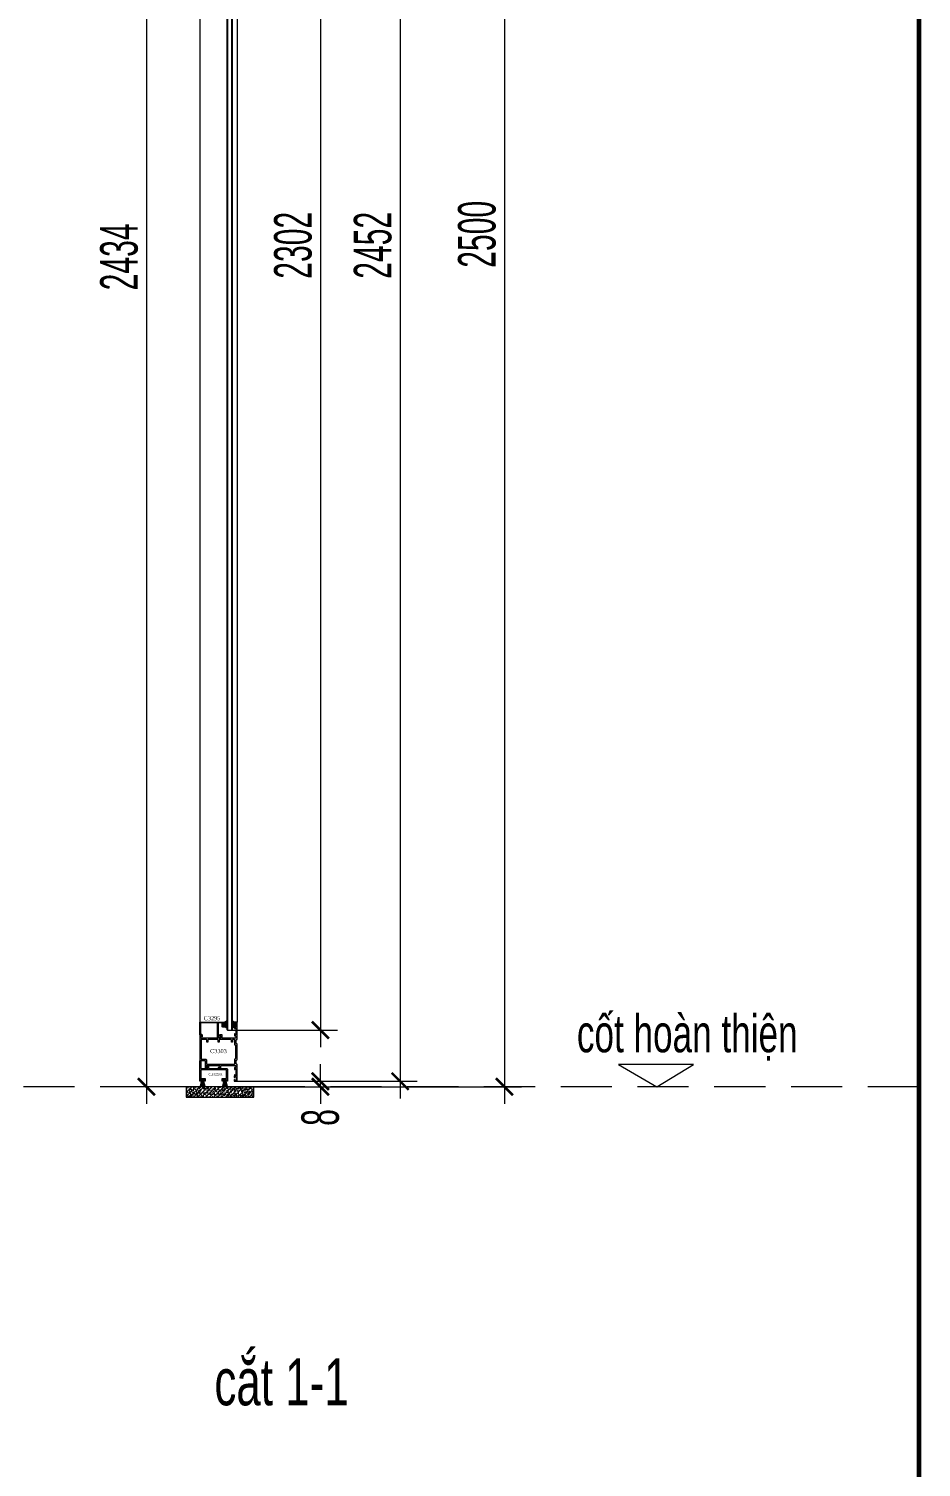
# Model space of a CAD drawing. Header units: millimetres. Extents: x 1336014 to 2939047, y -333549 to -60566.
# Drawn here: x 1421913 to 1423220, y -216387 to -214278 of the extents above; entities that cross this region are included whole.
import ezdxf

# ---------------------------------------------------------------- set-up
doc = ezdxf.new("R2010")
doc.units = ezdxf.units.MM
doc.header["$MEASUREMENT"] = 0
doc.linetypes.add('$1$HIDDEN', pattern=[0.375, 0.25, -0.125])
doc.linetypes.add('DASHDOT', pattern=[1, 0.5, -0.25, 0, -0.25])
for name, color, linetype, lineweight in [('.A-net Truc', 79, 'DASHDOT', 15), ('05.Text', 253, 'Continuous', 18), ('08.Dim', 156, 'Continuous', 15), ('10.Text', 254, 'Continuous', 18), ('11.Khung bo', 32, 'Continuous', 50), ('AUDIT_I_160217234026-0', 7, 'Continuous', 5), ('KT KHUNG BAO', 96, 'Continuous', 9), ('Kí hiệu mã số', 241, 'Continuous', 9), ('kính', 54, 'Continuous', 9), ('Nhôm', 4, 'Continuous', 20), ('Nẹp nhôm', 6, 'Continuous', 9), ('Ron', 15, 'Continuous', 9), ('silicon', 211, 'Continuous', 9), ('Tường gạch', 46, 'Continuous', 9), ('Đường gióng', 251, 'Continuous', 9)]:
    doc.layers.add(name, color=color, linetype=linetype, lineweight=lineweight)
doc.styles.add('(Mark cn big5)', font='', dxfattribs={"height": 9})
doc.styles.add('TT5_Text Dim', font='hoatbif.shx', dxfattribs={"width": 0.6})
doc.styles.get('(Mark cn big5)').set_extended_font_data('经典宋体繁')
doc.dimstyles.new('TT5_Dim 1-25', dxfattribs={"dimscale": 25, "dimtxt": 2.2, "dimasz": 1, "dimexe": 1, "dimexo": 0, "dimgap": 0.5, "dimtad": 1, "dimdec": 0, "dimzin": 0, "dimdsep": 46, "dimtxsty": 'TT5_Text Dim', "dimblk": 'ARCHTICK', "dimcen": 0, "dimdle": 1, "dimclrd": 256, "dimclre": 256, "dimclrt": 1, "dimadec": 0, "dimazin": 0, "dimtfac": 0.015, "dimtdec": 0, "dimtix": 1, "dimtmove": 2, "dimatfit": 3, "dimldrblk": 'DOT', "dimfxl": 1, "dimtolj": 1, "dimtzin": 0, "dimlwd": -1, "dimlwe": -1, "dimarcsym": 1})

# ---------------------------------------------------------------- blocks, each defined once
blk = doc.blocks.new('100')
at = {"layer": '11.Khung bo', "const_width": 26.7}
blk.add_lwpolyline([(1860913, -945239.8), (1860913, -916940.1), (1896062.6, -916940.1), (1896062.6, -945239.8)], close=True, dxfattribs=at)
blk.add_lwpolyline([(1860913, -945239.8), (1860913, -916940.1), (1896062.6, -916940.1), (1896062.6, -945239.8)], close=True, dxfattribs=at)
blk.add_lwpolyline([(1860913, -945239.8), (1860913, -916940.1), (1896062.6, -916940.1), (1896062.6, -945239.8)], close=True, dxfattribs=at)
blk = doc.blocks.new('_ARCHTICK')
at = {"const_width": 0.15}
blk.add_lwpolyline([(-0.5, -0.5), (0.5, 0.5)], dxfattribs=at)
blk = doc.blocks.new('*D2028')
at = {"layer": '08.Dim', "transparency": 16777216}
for p, q in [((1422609.5, -213304.3), (1422609.5, -215854.5)), ((1422215.3, -213329.3), (1422634.5, -213329.3)), ((1422231.6, -215829.5), (1422634.5, -215829.5))]:
    blk.add_line(p, q, dxfattribs=at)
at = {"layer": 'Defpoints', "color": 0, "transparency": 16777216}
for p in [(1422215.3, -213329.3), (1422231.6, -215829.5), (1422609.5, -215829.5)]:
    blk.add_point(p, dxfattribs=at)
at = {"layer": '08.Dim', "transparency": 16777216, "xscale": 25, "yscale": 25, "zscale": 25}
for p, rotation in [((1422609.5, -213329.3), 90), ((1422609.5, -215829.5), 270)]:
    blk.add_blockref('_ARCHTICK', p, dxfattribs=dict(at, rotation=rotation))
at = {"layer": '08.Dim', "color": 1, "transparency": 16777216, "insert": (1422569.5, -214579.4), "char_height": 55, "attachment_point": 5, "rotation": 90, "style": 'TT5_Text Dim'}
blk.add_mtext('\\A1;2500', dxfattribs=at)
blk = doc.blocks.new('_DOT')
blk.add_line((-0.5, 0), (-1, 0))
at = {"const_width": 0.5}
blk.add_lwpolyline([(-0.25, 0, 1), (0.25, 0, 1)], format="xyb", close=True, dxfattribs=at)
blk = doc.blocks.new('*D2041')
at = {"layer": '08.Dim', "transparency": 16777216}
for p, q in [((1422456.8, -213344.5), (1422456.8, -215846.5)), ((1422215.6, -213369.5), (1422481.8, -213369.5)), ((1422217.3, -215821.5), (1422481.8, -215821.5))]:
    blk.add_line(p, q, dxfattribs=at)
at = {"layer": 'Defpoints', "color": 0, "transparency": 16777216}
for p in [(1422215.6, -213369.5), (1422217.3, -215821.5), (1422456.8, -215821.5)]:
    blk.add_point(p, dxfattribs=at)
at = {"layer": '08.Dim', "transparency": 16777216, "xscale": 25, "yscale": 25, "zscale": 25}
for p, rotation in [((1422456.8, -213369.5), 90), ((1422456.8, -215821.5), 270)]:
    blk.add_blockref('_ARCHTICK', p, dxfattribs=dict(at, rotation=rotation))
at = {"layer": '08.Dim', "color": 1, "transparency": 16777216, "insert": (1422416.8, -214595.5), "char_height": 55, "attachment_point": 5, "rotation": 90, "style": 'TT5_Text Dim'}
blk.add_mtext('\\A1;2452', dxfattribs=at)
blk = doc.blocks.new('*D2029')
at = {"layer": '08.Dim', "transparency": 16777216}
for p, q in [((1422339.9, -215821.5), (1422339.9, -215796.5)), ((1422217.3, -215821.5), (1422364.9, -215821.5)), ((1422218.9, -215829.5), (1422364.9, -215829.5)), ((1422339.9, -215829.5), (1422339.9, -215821.5)), ((1422339.9, -215829.5), (1422339.9, -215854.5))]:
    blk.add_line(p, q, dxfattribs=at)
at = {"layer": 'Defpoints', "color": 0, "transparency": 16777216}
for p in [(1422217.3, -215821.5), (1422218.9, -215829.5), (1422339.9, -215821.5)]:
    blk.add_point(p, dxfattribs=at)
at = {"layer": '08.Dim', "transparency": 16777216, "xscale": 25, "yscale": 25, "zscale": 25}
for p, rotation in [((1422339.9, -215821.5), 270), ((1422339.9, -215829.5), 90)]:
    blk.add_blockref('_ARCHTICK', p, dxfattribs=dict(at, rotation=rotation))
at = {"layer": '08.Dim', "color": 1, "transparency": 16777216, "insert": (1422339.9, -215874.5), "char_height": 55, "attachment_point": 5, "rotation": 90, "style": 'TT5_Text Dim'}
blk.add_mtext('\\A1;8', dxfattribs=at)
blk = doc.blocks.new('*D2030')
at = {"layer": '08.Dim', "transparency": 16777216}
for p, q in [((1422339.9, -213419.7), (1422339.9, -215771.3)), ((1422210, -213444.7), (1422364.9, -213444.7)), ((1422210, -215746.3), (1422364.9, -215746.3))]:
    blk.add_line(p, q, dxfattribs=at)
at = {"layer": 'Defpoints', "color": 0, "transparency": 16777216}
for p in [(1422210, -213444.7), (1422210, -215746.3), (1422339.9, -215746.3)]:
    blk.add_point(p, dxfattribs=at)
at = {"layer": '08.Dim', "transparency": 16777216, "xscale": 25, "yscale": 25, "zscale": 25}
for p, rotation in [((1422339.9, -213444.7), 90), ((1422339.9, -215746.3), 270)]:
    blk.add_blockref('_ARCHTICK', p, dxfattribs=dict(at, rotation=rotation))
at = {"layer": '08.Dim', "color": 1, "transparency": 16777216, "insert": (1422299.9, -214595.5), "char_height": 55, "attachment_point": 5, "rotation": 90, "style": 'TT5_Text Dim'}
blk.add_mtext('\\A1;2302', dxfattribs=at)
blk = doc.blocks.new('*D2043')
at = {"layer": '08.Dim', "transparency": 16777216}
for p, q in [((1422085, -213370.5), (1422085, -215854.5)), ((1422165.3, -213395.5), (1422060, -213395.5)), ((1422161.3, -215829.5), (1422060, -215829.5))]:
    blk.add_line(p, q, dxfattribs=at)
at = {"layer": 'Defpoints', "color": 0, "transparency": 16777216}
for p in [(1422165.3, -213395.5), (1422085, -215829.5), (1422161.3, -215829.5)]:
    blk.add_point(p, dxfattribs=at)
at = {"layer": '08.Dim', "transparency": 16777216, "xscale": 25, "yscale": 25, "zscale": 25}
for p, rotation in [((1422085, -213395.5), 90), ((1422085, -215829.5), 270)]:
    blk.add_blockref('_ARCHTICK', p, dxfattribs=dict(at, rotation=rotation))
at = {"layer": '08.Dim', "color": 1, "transparency": 16777216, "insert": (1422045, -214612.5), "char_height": 55, "attachment_point": 5, "rotation": 90, "style": 'TT5_Text Dim'}
blk.add_mtext('\\A1;2434', dxfattribs=at)
blk = doc.blocks.new('Lông nheo')
at = {"layer": 'Ron'}
blk.add_lwpolyline([(-2.7, 0), (-2.7, -1.2), (2.7, -1.2), (2.7, 0)], close=True, dxfattribs=at)
for points in [[(-1.2, -1.2), (-3.4, -9.9)], [(-1, -1.2), (-2.9, -9.9)], [(-0.8, -1.2), (-2.3, -9.9)], [(-0.6, -1.2), (-1.7, -9.9)], [(-0.4, -1.2), (-1.1, -9.9)], [(-0.3, -1.2), (-0.6, -9.9)], [(-0.1, -1.2), (-0.3, -9.9)], [(0.1, -1.2), (0.3, -9.9)], [(0.3, -1.2), (0.6, -9.9)], [(0.4, -1.2), (1.1, -9.9)], [(0.6, -1.2), (1.7, -9.9)], [(0.8, -1.2), (2.3, -9.9)], [(1, -1.2), (2.9, -9.9)], [(1.2, -1.2), (3.4, -9.9)]]:
    blk.add_lwpolyline(points, dxfattribs=at)

msp = doc.modelspace()

# ---------------------------------------------------------------- hatches: boundary and pattern name
at = {"layer": 'KT KHUNG BAO'}
h = msp.add_hatch(color=256, dxfattribs=at)
h.paths.add_polyline_path([(1422199.9, -215736.7), (1422199.6, -215736.8, -0.493145), (1422199.3, -215736.6), (1422199.3, -215736, 0.414214), (1422198.8, -215735.5), (1422197.5, -215735.5, 0.414214), (1422197, -215736), (1422197, -215740.6, 0.414214), (1422197.5, -215741.1), (1422198.8, -215741.1, 0.414214), (1422199.3, -215740.6), (1422199.3, -215740, -0.493145), (1422199.6, -215739.8), (1422199.9, -215739.9, -0.339454), (1422200.3, -215740.4), (1422200.3, -215741.3, 0.471551), (1422202.6, -215742.5), (1422202.6, -215732.1, -0.21526), (1422198.6, -215734.5), (1422199.8, -215734.5, -0.414214), (1422200.3, -215735), (1422200.3, -215736.2, -0.339454)])
h.paths.add_polyline_path([(1422213.3, -215736.4), (1422213.3, -215735, -0.414214), (1422213.8, -215734.5), (1422215, -215734.5, -0.215136), (1422211, -215732.1), (1422211, -215742.5, 0.471349), (1422213.3, -215741.3), (1422213.3, -215740.6, -0.339454), (1422213.7, -215740.1), (1422214.1, -215740, -0.493145), (1422214.3, -215740.2), (1422214.3, -215740.8, 0.414214), (1422214.8, -215741.3), (1422216.1, -215741.3, 0.414214), (1422216.6, -215740.8), (1422216.6, -215736.2, 0.414214), (1422216.1, -215735.7), (1422214.8, -215735.7, 0.414214), (1422214.3, -215736.2), (1422214.3, -215736.8, -0.493145), (1422214.1, -215737), (1422213.7, -215736.9, -0.339454)])
at = {"layer": 'Tường gạch'}
h = msp.add_hatch(dxfattribs=at)
h.set_pattern_fill('ANSI31', color=256, scale=33, style=0)
h.set_pattern_definition([(45, (1415824.047, -225318.841), (-2.9168155, 2.9168155), [])])
h.paths.add_polyline_path([(1422180.3, -215829.5), (1422143, -215829.5), (1422143, -215844.5), (1422242.2, -215844.5), (1422242.2, -215829.5)])
h = msp.add_hatch(dxfattribs=at)
h.set_pattern_fill('AR-CONC', color=256, style=0)
h.set_pattern_definition([(50, (1415824.047, -225318.841), (7.1726018, -0.6275213), [0.75, -8.25]), (355, (1415824.047, -225318.841), (-1.3875133, 7.5219213), [0.6, -6.6]), (100.4514, (1415824.6446, -225318.893), (5.785094, 6.8943954), [0.637402, -7.011421]), (46.1842, (1415824.047, -225316.841), (10.6724105, -1.65519), [1.125, -12.375]), (96.6356, (1415824.936, -225316.979), (9.346627, 9.741179), [0.956103, -10.51713]), (351.1842, (1415824.047, -225316.841), (9.346619, 9.741186), [0.9, -9.9]), (21, (1415825.047, -225317.341), (5.9690705, -4.026189), [0.75, -8.25]), (326, (1415825.047, -225317.341), (2.4331533, 7.2515005), [0.6, -6.6]), (71.4514, (1415825.544, -225317.6764), (8.4022263, 3.225305), [0.637402, -7.011421]), (37.5, (1415824.047, -225318.841), (0.12159855, 3.32893854), [0, -6.52, 0, -6.7, 0, -6.625]), (7.5, (1415824.047, -225318.841), (2.6306954, 3.9441171), [0, -3.82, 0, -6.37, 0, -2.525]), (327.5, (1415821.817, -225318.841), (5.33822436, -0.2255487), [0, -2.5, 0, -7.8, 0, -10.35]), (317.5, (1415820.817, -225318.841), (5.8318617, 1.0010498), [0, -3.25, 0, -5.18, 0, -7.35])])
h.paths.add_polyline_path([(1422180.3, -215829.5), (1422143, -215829.5), (1422143, -215844.5), (1422242.2, -215844.5), (1422242.2, -215829.5)])

# ---------------------------------------------------------------- linework, layer by layer
at = {"layer": '.A-net Truc', "linetype": '$1$HIDDEN', "ltscale": 300}
msp.add_line((1423217.1, -215829.5), (1414538.5, -215829.5), dxfattribs=at)
at = {"layer": 'AUDIT_I_160217234026-0'}
msp.add_lwpolyline([(1422833, -215829.5), (1422886.8, -215797), (1422776.7, -215797)], close=True, dxfattribs=at)
at = {"layer": 'kính'}
for points in [[(1422211, -213465.9), (1422211, -213445.7), (1422210, -213444.7), (1422203.6, -213444.7), (1422202.6, -213445.7), (1422202.6, -213465.9), (1422202.6, -215745.3), (1422203.6, -215746.3), (1422210, -215746.3), (1422211, -215745.3)], [(1422203.6, -213444.7), (1422203.6, -215746.3), (1422210, -215746.3), (1422210, -213444.7)]]:
    msp.add_lwpolyline(points, close=True, dxfattribs=at)
at = {"layer": 'Nhôm', "color": 6}
msp.add_lwpolyline([(1422164, -215751.8, 0.414214), (1422164.5, -215752.3), (1422165.2, -215752.3, -0.414214), (1422166.7, -215753.8), (1422166.7, -215756.2, -0.668179), (1422166.2, -215756.4), (1422165.5, -215755.7, -0.339454), (1422165.4, -215755.1), (1422165.7, -215754.5, 0.131652), (1422165.7, -215754.4), (1422165.7, -215753.8, 0.414214), (1422165.2, -215753.3), (1422163.5, -215753.3, -0.414214), (1422163, -215752.8), (1422163, -215734.8, -0.414214), (1422163.3, -215734.5), (1422199.8, -215734.5, -0.414214), (1422200.3, -215735), (1422200.3, -215736.2, -0.339454), (1422199.9, -215736.7), (1422199.6, -215736.8, -0.493145), (1422199.3, -215736.6), (1422199.3, -215736, 0.414214), (1422198.8, -215735.5), (1422197.5, -215735.5, 0.414214), (1422197, -215736), (1422197, -215740.6, 0.414214), (1422197.5, -215741.1), (1422198.8, -215741.1, 0.414214), (1422199.3, -215740.6), (1422199.3, -215740, -0.493145), (1422199.6, -215739.8), (1422199.9, -215739.9, -0.339454), (1422200.3, -215740.4), (1422200.3, -215741.6, -0.414214), (1422199.8, -215742.1), (1422197, -215742.1, -0.414214), (1422196, -215741.1), (1422196, -215736, 0.414214), (1422195.5, -215735.5), (1422190.5, -215735.5, 0.414214), (1422190, -215736), (1422190, -215756, 0.57735), (1422191.5, -215756.9), (1422192.9, -215756, 0.213422), (1422193.1, -215755.7, -0.40704), (1422193.9, -215755.2, -0.697588), (1422194.2, -215756.5), (1422192, -215757.7, -0.57735), (1422189, -215756), (1422189, -215736, 0.414214), (1422188.5, -215735.5), (1422164.5, -215735.5, 0.414214), (1422164, -215736)], format="xyb", close=True, dxfattribs=at)
at = {"layer": 'Nhôm'}
for points in [[(1422213.3, -215735), (1422213.3, -215736.4, 0.339454), (1422213.7, -215736.9), (1422214.1, -215737, 0.493145), (1422214.3, -215736.8), (1422214.3, -215736.2, -0.414214), (1422214.8, -215735.7), (1422216.1, -215735.7, -0.414214), (1422216.6, -215736.2), (1422216.6, -215740.8, -0.414214), (1422216.1, -215741.3), (1422214.8, -215741.3, -0.414214), (1422214.3, -215740.8), (1422214.3, -215740.2, 0.493145), (1422214.1, -215740), (1422213.7, -215740.1, 0.339454), (1422213.3, -215740.6), (1422213.3, -215742, 0.414214), (1422213.8, -215742.5), (1422213.8, -215743.5, 0.414214), (1422214.3, -215744), (1422214.3, -215744, 0.414214), (1422214.8, -215743.5), (1422214.8, -215743, -0.414214), (1422215.3, -215742.5), (1422215.5, -215742.5, -0.414214), (1422216, -215743), (1422216, -215753, -0.414214), (1422215.5, -215753.5), (1422215.3, -215753.5, -0.414214), (1422214.8, -215753), (1422214.8, -215752.5, 0.414214), (1422214.3, -215752), (1422214.3, -215752, 0.414214), (1422213.8, -215752.5), (1422213.8, -215754.2, 0.414214), (1422214.3, -215754.7), (1422215.5, -215754.7, -0.414214), (1422216, -215755.2), (1422216, -215757.8, -0.414214), (1422215.5, -215758.3), (1422196.4, -215758.3, -0.414214), (1422195.9, -215757.8), (1422195.9, -215753.8, 0.414214), (1422195.4, -215753.3), (1422192.6, -215753.3, 0.339454), (1422192.1, -215753.7), (1422191.9, -215754.3, 0.493145), (1422192.4, -215755), (1422194, -215755, -0.414214), (1422194.5, -215755.5), (1422194.5, -215757.8, -0.414214), (1422194, -215758.3), (1422164.9, -215758.3, -0.414214), (1422164.4, -215757.8), (1422164.4, -215754.8, -0.414214), (1422164.9, -215754.3), (1422165.3, -215754.3, 0.493145), (1422165.6, -215753.9), (1422165.5, -215753.7, 0.339454), (1422165, -215753.3), (1422163.3, -215753.3, 0.414214), (1422163, -215753.6), (1422163, -215791, 0.414214), (1422163.5, -215791.5, 0.414214), (1422164, -215791), (1422170.5, -215791, -0.414214), (1422171, -215791.5), (1422171, -215802.3, 0.414214), (1422171.5, -215802.8), (1422174.4, -215802.8, 0.414214), (1422174.9, -215802.3), (1422174.9, -215801.8, 0.414214), (1422174.4, -215801.3), (1422172.9, -215801.3, -0.414214), (1422172.4, -215800.8), (1422172.4, -215798.8, -0.414214), (1422172.9, -215798.3), (1422191.9, -215798.3, -0.414214), (1422192.4, -215798.8), (1422192.4, -215800.8, -0.414214), (1422191.9, -215801.3), (1422190.4, -215801.3, 0.414214), (1422189.9, -215801.8), (1422189.9, -215802.3, 0.414214), (1422190.4, -215802.8), (1422193.3, -215802.8, 0.414214), (1422193.8, -215802.3), (1422193.8, -215798.8, -0.414214), (1422194.3, -215798.3), (1422215.5, -215798.3, -0.414214), (1422216, -215798.8), (1422216, -215800.8, -0.414214), (1422215.5, -215801.3), (1422214.3, -215801.3, 0.414214), (1422213.8, -215801.8), (1422213.8, -215803.5, 0.414214), (1422214.3, -215804), (1422214.3, -215804, 0.414214), (1422214.8, -215803.5), (1422214.8, -215803, -0.414214), (1422215.3, -215802.5), (1422215.5, -215802.5, -0.414214), (1422216, -215803), (1422216, -215813, -0.414214), (1422215.5, -215813.5), (1422215.3, -215813.5, -0.414214), (1422214.8, -215813), (1422214.8, -215812.5, 0.414214), (1422214.3, -215812), (1422214.3, -215812, 0.414214), (1422213.8, -215812.5), (1422213.8, -215813.5, 0.414214), (1422213.3, -215814), (1422213.3, -215815.4, 0.339454), (1422213.7, -215815.9), (1422214.1, -215816, 0.493145), (1422214.3, -215815.8), (1422214.3, -215815.2, -0.414214), (1422214.8, -215814.7), (1422216.1, -215814.7, -0.414214), (1422216.6, -215815.2), (1422216.6, -215819.8, -0.414214), (1422216.1, -215820.3), (1422214.8, -215820.3, -0.414214), (1422214.3, -215819.8), (1422214.3, -215819.2, 0.493145), (1422214.1, -215819), (1422213.7, -215819.1, 0.339454), (1422213.3, -215819.6), (1422213.3, -215821, 0.414214), (1422213.8, -215821.5), (1422217.3, -215821.5, 0.414214), (1422217.8, -215821), (1422217.8, -215796.8, 0.414214), (1422217.3, -215796.3), (1422216.8, -215796.3, -0.414214), (1422216.3, -215795.8), (1422216.3, -215790.8, -0.414214), (1422216.8, -215790.3), (1422217.3, -215790.3, 0.414214), (1422217.8, -215789.8), (1422217.8, -215766.8, 0.414214), (1422217.3, -215766.3), (1422216.8, -215766.3, -0.414214), (1422216.3, -215765.8), (1422216.3, -215760.8, -0.414214), (1422216.8, -215760.3), (1422217.3, -215760.3, 0.414214), (1422217.8, -215759.8), (1422217.8, -215734.8, 0.414214), (1422217.5, -215734.5), (1422213.8, -215734.5, 0.414214)], [(1422214.3, -215788.8, -0.414214), (1422214.8, -215788.3), (1422215.3, -215788.3, 0.414214), (1422215.8, -215787.8), (1422215.8, -215768.8, 0.414214), (1422215.3, -215768.3), (1422214.8, -215768.3, -0.414214), (1422214.3, -215767.8), (1422214.3, -215760.8, 0.414214), (1422213.8, -215760.3), (1422211.4, -215760.3, 0.414214), (1422210.9, -215760.8), (1422210.9, -215763.8, -0.414214), (1422210.4, -215764.3), (1422209.9, -215764.3, -0.414214), (1422209.4, -215763.8), (1422209.4, -215760.8, 0.414214), (1422208.9, -215760.3), (1422191.9, -215760.3, 0.414214), (1422191.4, -215760.8), (1422191.4, -215763.8, -0.414214), (1422190.9, -215764.3), (1422190.4, -215764.3, -0.414214), (1422189.9, -215763.8), (1422189.9, -215760.8, 0.414214), (1422189.4, -215760.3), (1422175.4, -215760.3, 0.414214), (1422174.9, -215760.8), (1422174.9, -215763.8, -0.414214), (1422174.4, -215764.3), (1422173.9, -215764.3, -0.414214), (1422173.4, -215763.8), (1422173.4, -215760.8, 0.414214), (1422172.9, -215760.3), (1422165.5, -215760.3, 0.414214), (1422165, -215760.8), (1422165, -215788.5, 0.414214), (1422165.5, -215789), (1422171.5, -215789, -0.414214), (1422173, -215790.5), (1422173, -215795.8, 0.414214), (1422173.5, -215796.3), (1422213.8, -215796.3, 0.414214), (1422214.3, -215795.8)]]:
    msp.add_lwpolyline(points, format="xyb", close=True, dxfattribs=at)
at = {"layer": 'Nẹp nhôm'}
msp.add_lwpolyline([(1422174.9, -215801.4, 0.414214), (1422174.6, -215801.1), (1422173.8, -215801.1, -0.414214), (1422173.5, -215800.8), (1422173.5, -215800.2, -0.414214), (1422173.8, -215799.9), (1422175.8, -215799.9, -0.414214), (1422176.1, -215800.2), (1422176.1, -215802.6, 0.414214), (1422176.4, -215802.9), (1422202.7, -215802.9, -0.414214), (1422203.7, -215803.9), (1422203.7, -215821.2, -0.414214), (1422203.4, -215821.5), (1422201.6, -215821.5, -0.414214), (1422201.3, -215821.2), (1422201.3, -215820.6, -0.414214), (1422201.6, -215820.3), (1422202.2, -215820.3, 0.414214), (1422202.5, -215820), (1422202.5, -215819.1, 0.414214), (1422202.2, -215818.8), (1422197.3, -215818.8, 0.414214), (1422197, -215819.1), (1422197, -215820, 0.414214), (1422197.3, -215820.3), (1422198, -215820.3, -0.414214), (1422198.3, -215820.6), (1422198.3, -215821.2, -0.414214), (1422198, -215821.5), (1422196.1, -215821.5, -0.414214), (1422195.8, -215821.2), (1422195.8, -215817.6, -0.414214), (1422196.1, -215817.3), (1422201.9, -215817.3, 0.414214), (1422202.2, -215817), (1422202.2, -215805, 0.414214), (1422201.9, -215804.7), (1422182.7, -215804.7, 1), (1422182.1, -215804.7), (1422164.8, -215804.7, 0.414214), (1422164.5, -215805), (1422164.5, -215817, 0.414214), (1422164.8, -215817.3), (1422170.6, -215817.3, -0.414214), (1422170.9, -215817.6), (1422170.9, -215821.2, -0.414214), (1422170.6, -215821.5), (1422168.8, -215821.5, -0.414214), (1422168.5, -215821.2), (1422168.5, -215820.6, -0.414214), (1422168.8, -215820.3), (1422169.4, -215820.3, 0.414214), (1422169.7, -215820), (1422169.7, -215818.8), (1422164.5, -215818.8, 0.414214), (1422164.2, -215819.1), (1422164.2, -215820, 0.414214), (1422164.5, -215820.3), (1422165.2, -215820.3, -0.414214), (1422165.5, -215820.6), (1422165.5, -215821.2, -0.414214), (1422165.2, -215821.5), (1422163.3, -215821.5, -0.414214), (1422163, -215821.2), (1422163, -215791.9, -0.414214), (1422163.3, -215791.6), (1422164.2, -215791.6, -0.414214), (1422164.5, -215791.9), (1422164.5, -215802.6, 0.414214), (1422164.8, -215802.9), (1422174.6, -215802.9, 0.414214), (1422174.9, -215802.6)], format="xyb", close=True, dxfattribs=at)
at = {"layer": 'silicon', "ltscale": 0.15}
for centre, radius, start, end in [((1422215.6, -215728.9), 5.64, 186.1914, 186.2641), ((1422198, -215728.9), 5.64, 276.1974, 324.7899), ((1422202, -215740.9), 1.69, 191.831, 292.8162), ((1422211.7, -215740.9), 1.69, 191.831, 191.8737), ((1422215.6, -215728.9), 5.64, 215.2373, 263.8026), ((1422211.7, -215740.9), 1.69, 247.2219, 348.169)]:
    msp.add_arc(centre, radius, start, end, dxfattribs=at)
at = {"layer": 'Tường gạch'}
msp.add_lwpolyline([(1422143, -215829.5), (1422143, -215844.5), (1422242.2, -215844.5), (1422242.2, -215829.5), (1422180.3, -215829.5), (1422180.3, -215829.5), (1422143, -215829.5)], close=True, dxfattribs=at)
at = {"layer": 'Đường gióng', "ltscale": 0.15}
for p, q in [((1422163, -213456.2), (1422163, -215734.8)), ((1422217.8, -213456.2), (1422217.8, -215734.8))]:
    msp.add_line(p, q, dxfattribs=at)

# ---------------------------------------------------------------- block references
at = {"layer": '05.Text', "xscale": 0.25, "yscale": 0.25, "zscale": 0.25}
msp.add_blockref('100', (949201.4, 16944.5), dxfattribs=at)
at = {"layer": 'Nẹp nhôm'}
for p in [(1422167.1, -215818.8), (1422199.8, -215818.8)]:
    msp.add_blockref('Lông nheo', p, dxfattribs=at)

# ---------------------------------------------------------------- texts
at = {"layer": '05.Text', "style": 'TT5_Text Dim', "width": 0.7}
msp.add_text('c¾t 1-1', height=68.75, dxfattribs=at).set_placement((1422184.6, -216296.6))
at = {"layer": '10.Text', "style": 'TT5_Text Dim', "width": 0.7}
msp.add_text('cèt hoµn thiÖn', height=55, dxfattribs=at).set_placement((1422715.8, -215778.9))
at = {"layer": 'Kí hiệu mã số', "style": '(Mark cn big5)'}
for s, insert, char_height, attachment_point in [('{\\fVNI-Franko|b0|i0|c0|p2; \\fVNI-Times|b0|i0|c0|p2;C3295}', (1422166.6, -215729), 6, 4), ('{\\fVNI-Franko|b0|i0|c0|p2; \\fVNI-Times|b0|i0|c0|p2;C3303}', (1422176, -215777.2), 6, 4), ('{\\fTimes New Roman Baltic|b0|i0|c0|p18;C3329A}', (1422196.6, -215811.2), 4, 6)]:
    msp.add_mtext(s, dxfattribs=dict(at, insert=insert, char_height=char_height, attachment_point=attachment_point))

# ---------------------------------------------------------------- dimensions: what is measured, and where the dimension line sits
at = {"layer": '08.Dim'}
for base, p1, p2, picture, middle in [((1422609.5, -215829.5), (1422215.3, -213329.3), (1422231.6, -215829.5), '*D2028', (1422569.5, -214579.4)), ((1422456.8, -215821.5), (1422215.6, -213369.5), (1422217.3, -215821.5), '*D2041', (1422416.8, -214595.5)), ((1422085, -215829.5), (1422165.3, -213395.5), (1422161.3, -215829.5), '*D2043', (1422045, -214612.5)), ((1422339.9, -215746.3), (1422210, -213444.7), (1422210, -215746.3), '*D2030', (1422299.9, -214595.5))]:
    dim = msp.add_linear_dim(base=base, p1=p1, p2=p2, angle=90, dimstyle='TT5_Dim 1-25', dxfattribs=at)
    dim.commit()
    dim.dimension.update_dxf_attribs({"geometry": picture, "text_midpoint": middle})
dim = msp.add_linear_dim(base=(1422339.9, -215821.5), p1=(1422218.9, -215829.5), p2=(1422217.3, -215821.5), angle=90, dimstyle='TT5_Dim 1-25', dxfattribs=at)
dim.commit()
dim.dimension.update_dxf_attribs({"geometry": '*D2029', "text_midpoint": (1422339.9, -215874.5), "dimtype": 160})

doc.saveas('drawing.dxf')
